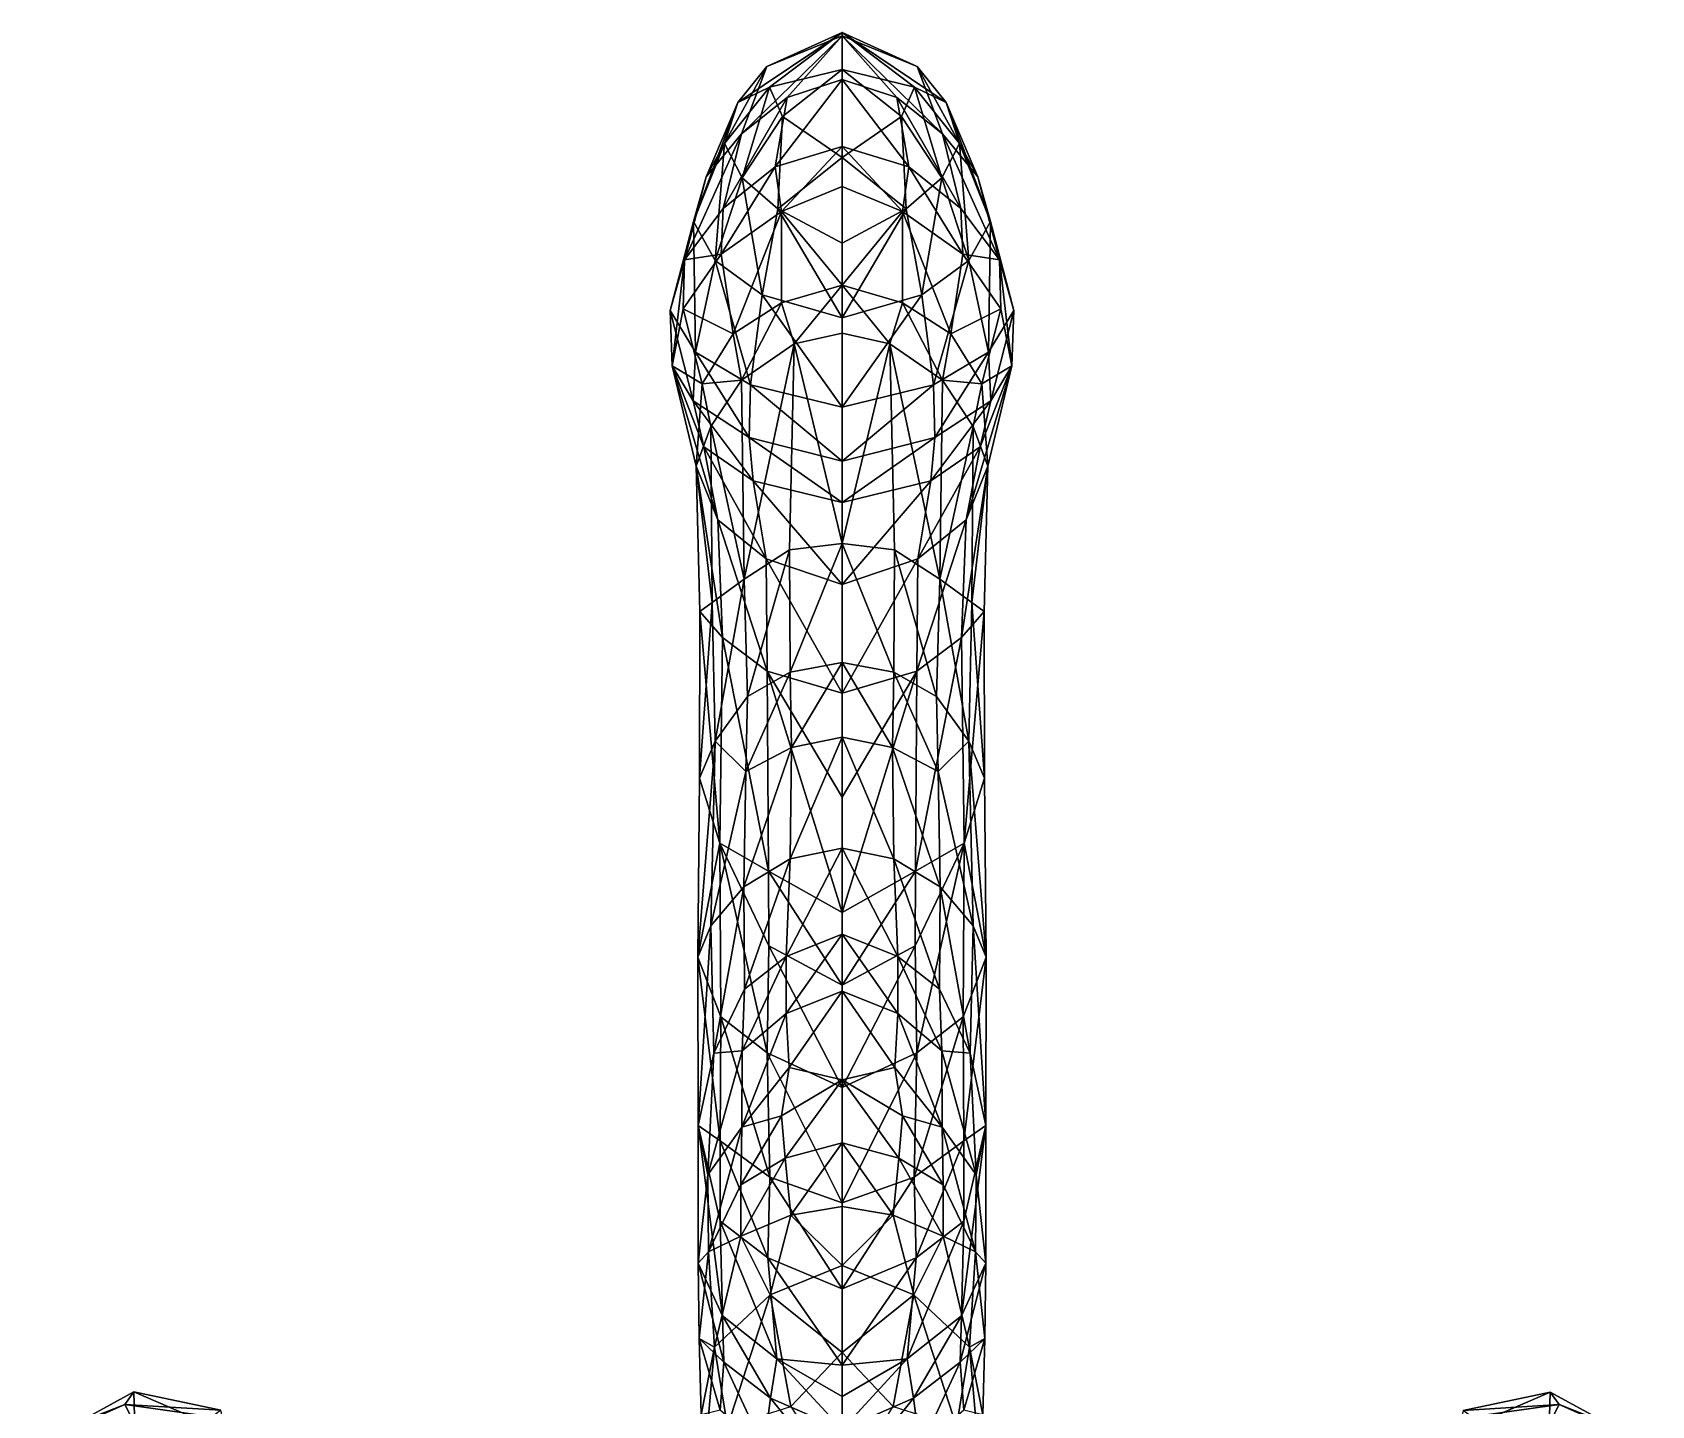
# Model space of a CAD drawing. Extents: x -0.25 to 0.25, y -0.85 to 0.99.
# Drawn here: x -0.1735 to 0.1735, y 0.6933 to 0.9874 of the extents above; entities that cross this region are included whole.
import ezdxf

# ---------------------------------------------------------------- set-up
doc = ezdxf.new("R2010")
doc.units = 0
doc.layers.add('PANTHER$LWO', color=1, linetype='CONTINUOUS')

msp = doc.modelspace()

# ---------------------------------------------------------------- linework, layer by layer
at = {"layer": 'PANTHER$LWO'}
for points in [[(-0.01553, 0.97569, 0.06977), (-0.02235, 0.97238, 0.09896), (0, 0.98743, 0.07579)], [(-0.02235, 0.97238, 0.09896), (-0.01608, 0.98013, 0.10289), (0, 0.98743, 0.07579)], [(-0.01608, 0.98013, 0.10289), (-0.02152, 0.96571, 0.13531), (0, 0.98671, 0.10608)], [(-0.02152, 0.96571, 0.13531), (-0.01175, 0.97348, 0.13936), (0, 0.98671, 0.10608)], [(-0.01608, 0.98013, 0.10289), (0, 0.98671, 0.10608), (0, 0.98743, 0.07579)], [(0, 0.97945, 0.05764), (-0.01553, 0.97569, 0.06977), (0, 0.98743, 0.07579)], [(-0.01175, 0.97348, 0.13936), (0, 0.97733, 0.14177), (0, 0.98671, 0.10608)], [(0, 0.98671, 0.10608), (0.01608, 0.98013, 0.10289), (0, 0.98743, 0.07579)], [(0.01553, 0.97569, 0.06977), (0, 0.97945, 0.05764), (0, 0.98743, 0.07579)], [(0.02235, 0.97238, 0.09896), (0.01553, 0.97569, 0.06977), (0, 0.98743, 0.07579)], [(0.01608, 0.98013, 0.10289), (0.02235, 0.97238, 0.09896), (0, 0.98743, 0.07579)], [(0, 0.97733, 0.14177), (0.01175, 0.97348, 0.13936), (0, 0.98671, 0.10608)], [(0.02152, 0.96571, 0.13531), (0.01608, 0.98013, 0.10289), (0, 0.98671, 0.10608)], [(0.01175, 0.97348, 0.13936), (0.02152, 0.96571, 0.13531), (0, 0.98671, 0.10608)], [(-0.02235, 0.97238, 0.09896), (-0.02911, 0.9565, 0.13103), (-0.01608, 0.98013, 0.10289)], [(-0.02911, 0.9565, 0.13103), (-0.02152, 0.96571, 0.13531), (-0.01608, 0.98013, 0.10289)], [(0, 0.97945, 0.05764), (-0.01276, 0.96941, 0.06642), (-0.01553, 0.97569, 0.06977)], [(0, 0.97945, 0.05764), (0, 0.9606, 0.05989), (-0.01276, 0.96941, 0.06642)], [(0.01276, 0.96941, 0.06642), (0, 0.97945, 0.05764), (0.01553, 0.97569, 0.06977)], [(0, 0.9606, 0.05989), (0, 0.97945, 0.05764), (0.01276, 0.96941, 0.06642)], [(0.02911, 0.9565, 0.13103), (0.02235, 0.97238, 0.09896), (0.01608, 0.98013, 0.10289)], [(0.02152, 0.96571, 0.13531), (0.02911, 0.9565, 0.13103), (0.01608, 0.98013, 0.10289)], [(-0.02516, 0.96365, 0.09464), (-0.02235, 0.97238, 0.09896), (-0.01553, 0.97569, 0.06977)], [(-0.02139, 0.95629, 0.08935), (-0.02516, 0.96365, 0.09464), (-0.01553, 0.97569, 0.06977)], [(-0.01276, 0.96941, 0.06642), (-0.02139, 0.95629, 0.08935), (-0.01553, 0.97569, 0.06977)], [(-0.01175, 0.97348, 0.13936), (-0.01433, 0.95863, 0.17362), (0, 0.97733, 0.14177)], [(-0.01433, 0.95863, 0.17362), (0, 0.96299, 0.17621), (0, 0.97733, 0.14177)], [(0.01433, 0.95863, 0.17362), (0.01175, 0.97348, 0.13936), (0, 0.97733, 0.14177)], [(0, 0.96299, 0.17621), (0.01433, 0.95863, 0.17362), (0, 0.97733, 0.14177)], [(0.02139, 0.95629, 0.08935), (0.01276, 0.96941, 0.06642), (0.01553, 0.97569, 0.06977)], [(0.02235, 0.97238, 0.09896), (0.02516, 0.96365, 0.09464), (0.01553, 0.97569, 0.06977)], [(0.02516, 0.96365, 0.09464), (0.02139, 0.95629, 0.08935), (0.01553, 0.97569, 0.06977)], [(-0.02516, 0.96365, 0.09464), (-0.0318, 0.94689, 0.12553), (-0.02235, 0.97238, 0.09896)], [(-0.0318, 0.94689, 0.12553), (-0.02911, 0.9565, 0.13103), (-0.02235, 0.97238, 0.09896)], [(-0.02152, 0.96571, 0.13531), (-0.02549, 0.94968, 0.16976), (-0.01175, 0.97348, 0.13936)], [(-0.02549, 0.94968, 0.16976), (-0.01433, 0.95863, 0.17362), (-0.01175, 0.97348, 0.13936)], [(0.02549, 0.94968, 0.16976), (0.02152, 0.96571, 0.13531), (0.01175, 0.97348, 0.13936)], [(0.01433, 0.95863, 0.17362), (0.02549, 0.94968, 0.16976), (0.01175, 0.97348, 0.13936)], [(0.0318, 0.94689, 0.12553), (0.02516, 0.96365, 0.09464), (0.02235, 0.97238, 0.09896)], [(0.02911, 0.9565, 0.13103), (0.0318, 0.94689, 0.12553), (0.02235, 0.97238, 0.09896)], [(-0.01377, 0.94961, 0.08368), (-0.02139, 0.95629, 0.08935), (-0.01276, 0.96941, 0.06642)], [(-0.01276, 0.96941, 0.06642), (0, 0.9606, 0.05989), (-0.01377, 0.94961, 0.08368)], [(0, 0.9606, 0.05989), (0.01276, 0.96941, 0.06642), (0.01377, 0.94961, 0.08368)], [(0.02139, 0.95629, 0.08935), (0.01377, 0.94961, 0.08368), (0.01276, 0.96941, 0.06642)], [(-0.02911, 0.9565, 0.13103), (-0.03376, 0.9387, 0.16584), (-0.02152, 0.96571, 0.13531)], [(-0.03376, 0.9387, 0.16584), (-0.02549, 0.94968, 0.16976), (-0.02152, 0.96571, 0.13531)], [(0.03376, 0.9387, 0.16584), (0.02911, 0.9565, 0.13103), (0.02152, 0.96571, 0.13531)], [(0.02549, 0.94968, 0.16976), (0.03376, 0.9387, 0.16584), (0.02152, 0.96571, 0.13531)], [(-0.02719, 0.93854, 0.11848), (-0.0318, 0.94689, 0.12553), (-0.02516, 0.96365, 0.09464)], [(-0.02139, 0.95629, 0.08935), (-0.02719, 0.93854, 0.11848), (-0.02516, 0.96365, 0.09464)], [(-0.01433, 0.95863, 0.17362), (-0.01294, 0.94904, 0.19742), (0, 0.96299, 0.17621)], [(0, 0.95443, 0.19604), (0, 0.96299, 0.17621), (-0.01294, 0.94904, 0.19742)], [(0.01294, 0.94904, 0.19742), (0.01433, 0.95863, 0.17362), (0, 0.96299, 0.17621)], [(0, 0.96299, 0.17621), (0, 0.95443, 0.19604), (0.01294, 0.94904, 0.19742)], [(0.02719, 0.93854, 0.11848), (0.02139, 0.95629, 0.08935), (0.02516, 0.96365, 0.09464)], [(0.0318, 0.94689, 0.12553), (0.02719, 0.93854, 0.11848), (0.02516, 0.96365, 0.09464)], [(-0.02549, 0.94968, 0.16976), (-0.02589, 0.93995, 0.19184), (-0.01433, 0.95863, 0.17362)], [(-0.01294, 0.94904, 0.19742), (-0.01433, 0.95863, 0.17362), (-0.02589, 0.93995, 0.19184)], [(0, 0.94227, 0.07591), (-0.01377, 0.94961, 0.08368), (0, 0.9606, 0.05989)], [(0.01377, 0.94961, 0.08368), (0, 0.94227, 0.07591), (0, 0.9606, 0.05989)], [(0.01433, 0.95863, 0.17362), (0.01294, 0.94904, 0.19742), (0.02589, 0.93995, 0.19184)], [(0.02589, 0.93995, 0.19184), (0.02549, 0.94968, 0.16976), (0.01433, 0.95863, 0.17362)], [(-0.0318, 0.94689, 0.12553), (-0.03681, 0.92786, 0.15829), (-0.02911, 0.9565, 0.13103)], [(-0.03681, 0.92786, 0.15829), (-0.03376, 0.9387, 0.16584), (-0.02911, 0.9565, 0.13103)], [(-0.01708, 0.93124, 0.11075), (-0.02719, 0.93854, 0.11848), (-0.02139, 0.95629, 0.08935)], [(-0.01377, 0.94961, 0.08368), (-0.01708, 0.93124, 0.11075), (-0.02139, 0.95629, 0.08935)], [(0, 0.93332, 0.23087), (0, 0.95443, 0.19604), (-0.01294, 0.94904, 0.19742)], [(0, 0.95443, 0.19604), (0, 0.93332, 0.23087), (0.01294, 0.94904, 0.19742)], [(0.01708, 0.93124, 0.11075), (0.01377, 0.94961, 0.08368), (0.02139, 0.95629, 0.08935)], [(0.02719, 0.93854, 0.11848), (0.01708, 0.93124, 0.11075), (0.02139, 0.95629, 0.08935)], [(0.03681, 0.92786, 0.15829), (0.0318, 0.94689, 0.12553), (0.02911, 0.9565, 0.13103)], [(0.03376, 0.9387, 0.16584), (0.03681, 0.92786, 0.15829), (0.02911, 0.9565, 0.13103)], [(-0.02589, 0.93995, 0.19184), (-0.02549, 0.94968, 0.16976), (-0.03376, 0.9387, 0.16584)], [(-0.02589, 0.93995, 0.19184), (-0.02333, 0.92283, 0.22842), (-0.01294, 0.94904, 0.19742)], [(-0.01298, 0.92949, 0.23126), (-0.01294, 0.94904, 0.19742), (-0.02333, 0.92283, 0.22842)], [(0, 0.92632, 0.10018), (-0.01708, 0.93124, 0.11075), (-0.01377, 0.94961, 0.08368)], [(0, 0.94227, 0.07591), (0, 0.92632, 0.10018), (-0.01377, 0.94961, 0.08368)], [(-0.01294, 0.94904, 0.19742), (-0.01298, 0.92949, 0.23126), (0, 0.93332, 0.23087)], [(0, 0.92632, 0.10018), (0, 0.94227, 0.07591), (0.01377, 0.94961, 0.08368)], [(0.01708, 0.93124, 0.11075), (0, 0.92632, 0.10018), (0.01377, 0.94961, 0.08368)], [(0.01298, 0.92949, 0.23126), (0.01294, 0.94904, 0.19742), (0, 0.93332, 0.23087)], [(0.02333, 0.92283, 0.22842), (0.02589, 0.93995, 0.19184), (0.01294, 0.94904, 0.19742)], [(0.01294, 0.94904, 0.19742), (0.01298, 0.92949, 0.23126), (0.02333, 0.92283, 0.22842)], [(0.02549, 0.94968, 0.16976), (0.02589, 0.93995, 0.19184), (0.03376, 0.9387, 0.16584)], [(-0.03137, 0.91892, 0.14973), (-0.03681, 0.92786, 0.15829), (-0.0318, 0.94689, 0.12553)], [(-0.02719, 0.93854, 0.11848), (-0.03137, 0.91892, 0.14973), (-0.0318, 0.94689, 0.12553)], [(0.03137, 0.91892, 0.14973), (0.02719, 0.93854, 0.11848), (0.0318, 0.94689, 0.12553)], [(0.03681, 0.92786, 0.15829), (0.03137, 0.91892, 0.14973), (0.0318, 0.94689, 0.12553)], [(-0.03681, 0.92786, 0.15829), (-0.03641, 0.916, 0.1843), (-0.03376, 0.9387, 0.16584)], [(-0.03404, 0.92824, 0.19033), (-0.03376, 0.9387, 0.16584), (-0.03641, 0.916, 0.1843)], [(-0.03404, 0.92824, 0.19033), (-0.02589, 0.93995, 0.19184), (-0.03376, 0.9387, 0.16584)], [(-0.02333, 0.92283, 0.22842), (-0.02589, 0.93995, 0.19184), (-0.03404, 0.92824, 0.19033)], [(-0.01959, 0.91196, 0.14073), (-0.03137, 0.91892, 0.14973), (-0.02719, 0.93854, 0.11848)], [(-0.01708, 0.93124, 0.11075), (-0.01959, 0.91196, 0.14073), (-0.02719, 0.93854, 0.11848)], [(0.01959, 0.91196, 0.14073), (0.01708, 0.93124, 0.11075), (0.02719, 0.93854, 0.11848)], [(0.03137, 0.91892, 0.14973), (0.01959, 0.91196, 0.14073), (0.02719, 0.93854, 0.11848)], [(0.02589, 0.93995, 0.19184), (0.02333, 0.92283, 0.22842), (0.03404, 0.92824, 0.19033)], [(0.02589, 0.93995, 0.19184), (0.03404, 0.92824, 0.19033), (0.03376, 0.9387, 0.16584)], [(0.03641, 0.916, 0.1843), (0.03681, 0.92786, 0.15829), (0.03376, 0.9387, 0.16584)], [(0.03376, 0.9387, 0.16584), (0.03404, 0.92824, 0.19033), (0.03641, 0.916, 0.1843)], [(-0.01298, 0.92949, 0.23126), (-0.01024, 0.92073, 0.24913), (0, 0.93332, 0.23087)], [(0, 0.92304, 0.24915), (0, 0.93332, 0.23087), (-0.01024, 0.92073, 0.24913)], [(0.01024, 0.92073, 0.24913), (0.01298, 0.92949, 0.23126), (0, 0.93332, 0.23087)], [(0, 0.93332, 0.23087), (0, 0.92304, 0.24915), (0.01024, 0.92073, 0.24913)], [(0, 0.90712, 0.12993), (-0.01959, 0.91196, 0.14073), (-0.01708, 0.93124, 0.11075)], [(0, 0.92632, 0.10018), (0, 0.90712, 0.12993), (-0.01708, 0.93124, 0.11075)], [(0, 0.90712, 0.12993), (0, 0.92632, 0.10018), (0.01708, 0.93124, 0.11075)], [(0.01959, 0.91196, 0.14073), (0, 0.90712, 0.12993), (0.01708, 0.93124, 0.11075)], [(-0.03137, 0.91892, 0.14973), (-0.03188, 0.90851, 0.17089), (-0.03681, 0.92786, 0.15829)], [(-0.03641, 0.916, 0.1843), (-0.03681, 0.92786, 0.15829), (-0.03188, 0.90851, 0.17089)], [(-0.02998, 0.91215, 0.22581), (-0.03404, 0.92824, 0.19033), (-0.03641, 0.916, 0.1843)], [(-0.02998, 0.91215, 0.22581), (-0.02333, 0.92283, 0.22842), (-0.03404, 0.92824, 0.19033)], [(-0.02333, 0.92283, 0.22842), (-0.02152, 0.91294, 0.24715), (-0.01298, 0.92949, 0.23126)], [(-0.01024, 0.92073, 0.24913), (-0.01298, 0.92949, 0.23126), (-0.02152, 0.91294, 0.24715)], [(0.01298, 0.92949, 0.23126), (0.01024, 0.92073, 0.24913), (0.02152, 0.91294, 0.24715)], [(0.02152, 0.91294, 0.24715), (0.02333, 0.92283, 0.22842), (0.01298, 0.92949, 0.23126)], [(0.02333, 0.92283, 0.22842), (0.02998, 0.91215, 0.22581), (0.03404, 0.92824, 0.19033)], [(0.03404, 0.92824, 0.19033), (0.02998, 0.91215, 0.22581), (0.03641, 0.916, 0.1843)], [(0.03188, 0.90851, 0.17089), (0.03137, 0.91892, 0.14973), (0.03681, 0.92786, 0.15829)], [(0.03681, 0.92786, 0.15829), (0.03641, 0.916, 0.1843), (0.03188, 0.90851, 0.17089)], [(0, 0.87793, 0.34262), (0, 0.92304, 0.24915), (-0.01024, 0.92073, 0.24913)], [(0, 0.92304, 0.24915), (0, 0.87793, 0.34262), (0.01024, 0.92073, 0.24913)], [(-0.02152, 0.91294, 0.24715), (-0.02333, 0.92283, 0.22842), (-0.02998, 0.91215, 0.22581)], [(-0.02152, 0.91294, 0.24715), (-0.02094, 0.87031, 0.33843), (-0.01024, 0.92073, 0.24913)], [(-0.01128, 0.87657, 0.33965), (-0.01024, 0.92073, 0.24913), (-0.02094, 0.87031, 0.33843)], [(-0.01024, 0.92073, 0.24913), (-0.01128, 0.87657, 0.33965), (0, 0.87793, 0.34262)], [(0.01128, 0.87657, 0.33965), (0.01024, 0.92073, 0.24913), (0, 0.87793, 0.34262)], [(0.02094, 0.87031, 0.33843), (0.02152, 0.91294, 0.24715), (0.01024, 0.92073, 0.24913)], [(0.01024, 0.92073, 0.24913), (0.01128, 0.87657, 0.33965), (0.02094, 0.87031, 0.33843)], [(0.02333, 0.92283, 0.22842), (0.02152, 0.91294, 0.24715), (0.02998, 0.91215, 0.22581)], [(-0.03188, 0.90851, 0.17089), (-0.02959, 0.89865, 0.19227), (-0.03641, 0.916, 0.1843)], [(-0.02959, 0.89865, 0.19227), (-0.02663, 0.88302, 0.23017), (-0.03641, 0.916, 0.1843)], [(-0.03125, 0.89449, 0.23619), (-0.03641, 0.916, 0.1843), (-0.02663, 0.88302, 0.23017)], [(-0.03125, 0.89449, 0.23619), (-0.02998, 0.91215, 0.22581), (-0.03641, 0.916, 0.1843)], [(-0.03188, 0.90851, 0.17089), (-0.03137, 0.91892, 0.14973), (-0.01989, 0.90067, 0.16198)], [(-0.01959, 0.91196, 0.14073), (-0.01989, 0.90067, 0.16198), (-0.03137, 0.91892, 0.14973)], [(0.01989, 0.90067, 0.16198), (0.01959, 0.91196, 0.14073), (0.03137, 0.91892, 0.14973)], [(0.03137, 0.91892, 0.14973), (0.03188, 0.90851, 0.17089), (0.01989, 0.90067, 0.16198)], [(0.02663, 0.88302, 0.23017), (0.02959, 0.89865, 0.19227), (0.03641, 0.916, 0.1843)], [(0.03641, 0.916, 0.1843), (0.03125, 0.89449, 0.23619), (0.02663, 0.88302, 0.23017)], [(0.02959, 0.89865, 0.19227), (0.03188, 0.90851, 0.17089), (0.03641, 0.916, 0.1843)], [(0.02998, 0.91215, 0.22581), (0.03125, 0.89449, 0.23619), (0.03641, 0.916, 0.1843)], [(-0.02814, 0.90303, 0.24518), (-0.02152, 0.91294, 0.24715), (-0.02998, 0.91215, 0.22581)], [(-0.02094, 0.87031, 0.33843), (-0.02152, 0.91294, 0.24715), (-0.02814, 0.90303, 0.24518)], [(0.02152, 0.91294, 0.24715), (0.02094, 0.87031, 0.33843), (0.02814, 0.90303, 0.24518)], [(0.02152, 0.91294, 0.24715), (0.02814, 0.90303, 0.24518), (0.02998, 0.91215, 0.22581)], [(-0.02814, 0.90303, 0.24518), (-0.02998, 0.91215, 0.22581), (-0.03125, 0.89449, 0.23619)], [(-0.01989, 0.90067, 0.16198), (-0.01959, 0.91196, 0.14073), (0, 0.89561, 0.15183)], [(0, 0.90712, 0.12993), (0, 0.89561, 0.15183), (-0.01959, 0.91196, 0.14073)], [(0, 0.89561, 0.15183), (0, 0.90712, 0.12993), (0.01959, 0.91196, 0.14073)], [(0.01959, 0.91196, 0.14073), (0.01989, 0.90067, 0.16198), (0, 0.89561, 0.15183)], [(0.02998, 0.91215, 0.22581), (0.02814, 0.90303, 0.24518), (0.03125, 0.89449, 0.23619)], [(-0.01989, 0.90067, 0.16198), (-0.01902, 0.89135, 0.18465), (-0.03188, 0.90851, 0.17089)], [(-0.02959, 0.89865, 0.19227), (-0.03188, 0.90851, 0.17089), (-0.01902, 0.89135, 0.18465)], [(0.01902, 0.89135, 0.18465), (0.01989, 0.90067, 0.16198), (0.03188, 0.90851, 0.17089)], [(0.03188, 0.90851, 0.17089), (0.02959, 0.89865, 0.19227), (0.01902, 0.89135, 0.18465)], [(-0.02781, 0.8653, 0.32703), (-0.02814, 0.90303, 0.24518), (-0.03125, 0.89449, 0.23619)], [(-0.02781, 0.8653, 0.32703), (-0.02094, 0.87031, 0.33843), (-0.02814, 0.90303, 0.24518)], [(0.02094, 0.87031, 0.33843), (0.02781, 0.8653, 0.32703), (0.02814, 0.90303, 0.24518)], [(0.02814, 0.90303, 0.24518), (0.02781, 0.8653, 0.32703), (0.03125, 0.89449, 0.23619)], [(-0.01902, 0.89135, 0.18465), (-0.01623, 0.87464, 0.22585), (-0.02959, 0.89865, 0.19227)], [(-0.02663, 0.88302, 0.23017), (-0.02959, 0.89865, 0.19227), (-0.01623, 0.87464, 0.22585)], [(0, 0.89561, 0.15183), (0, 0.88675, 0.17287), (-0.01989, 0.90067, 0.16198)], [(-0.01902, 0.89135, 0.18465), (-0.01989, 0.90067, 0.16198), (0, 0.88675, 0.17287)], [(0, 0.88675, 0.17287), (0, 0.89561, 0.15183), (0.01989, 0.90067, 0.16198)], [(0.01989, 0.90067, 0.16198), (0.01902, 0.89135, 0.18465), (0, 0.88675, 0.17287)], [(0.01623, 0.87464, 0.22585), (0.01902, 0.89135, 0.18465), (0.02959, 0.89865, 0.19227)], [(0.02959, 0.89865, 0.19227), (0.02663, 0.88302, 0.23017), (0.01623, 0.87464, 0.22585)], [(-0.02663, 0.88302, 0.23017), (-0.02564, 0.85779, 0.28708), (-0.03125, 0.89449, 0.23619)], [(-0.03044, 0.86336, 0.30323), (-0.03125, 0.89449, 0.23619), (-0.02564, 0.85779, 0.28708)], [(-0.03044, 0.86336, 0.30323), (-0.02781, 0.8653, 0.32703), (-0.03125, 0.89449, 0.23619)], [(0.02564, 0.85779, 0.28708), (0.02663, 0.88302, 0.23017), (0.03125, 0.89449, 0.23619)], [(0.03125, 0.89449, 0.23619), (0.03044, 0.86336, 0.30323), (0.02564, 0.85779, 0.28708)], [(0.02781, 0.8653, 0.32703), (0.03044, 0.86336, 0.30323), (0.03125, 0.89449, 0.23619)], [(0, 0.88675, 0.17287), (0, 0.86918, 0.21757), (-0.01902, 0.89135, 0.18465)], [(-0.01623, 0.87464, 0.22585), (-0.01902, 0.89135, 0.18465), (0, 0.86918, 0.21757)], [(0, 0.86918, 0.21757), (0, 0.88675, 0.17287), (0.01902, 0.89135, 0.18465)], [(0.01902, 0.89135, 0.18465), (0.01623, 0.87464, 0.22585), (0, 0.86918, 0.21757)], [(-0.01623, 0.87464, 0.22585), (-0.01605, 0.85058, 0.28048), (-0.02663, 0.88302, 0.23017)], [(-0.02564, 0.85779, 0.28708), (-0.02663, 0.88302, 0.23017), (-0.01605, 0.85058, 0.28048)], [(0.01605, 0.85058, 0.28048), (0.01623, 0.87464, 0.22585), (0.02663, 0.88302, 0.23017)], [(0.02663, 0.88302, 0.23017), (0.02564, 0.85779, 0.28708), (0.01605, 0.85058, 0.28048)], [(-0.01128, 0.87657, 0.33965), (-0.01112, 0.85037, 0.39844), (0, 0.87793, 0.34262)], [(0, 0.85246, 0.39925), (0, 0.87793, 0.34262), (-0.01112, 0.85037, 0.39844)], [(0.01112, 0.85037, 0.39844), (0.01128, 0.87657, 0.33965), (0, 0.87793, 0.34262)], [(0, 0.87793, 0.34262), (0, 0.85246, 0.39925), (0.01112, 0.85037, 0.39844)], [(-0.02094, 0.87031, 0.33843), (-0.02022, 0.84515, 0.39609), (-0.01128, 0.87657, 0.33965)], [(-0.01112, 0.85037, 0.39844), (-0.01128, 0.87657, 0.33965), (-0.02022, 0.84515, 0.39609)], [(0, 0.86918, 0.21757), (0, 0.84586, 0.26847), (-0.01623, 0.87464, 0.22585)], [(-0.01605, 0.85058, 0.28048), (-0.01623, 0.87464, 0.22585), (0, 0.84586, 0.26847)], [(0, 0.84586, 0.26847), (0, 0.86918, 0.21757), (0.01623, 0.87464, 0.22585)], [(0.01623, 0.87464, 0.22585), (0.01605, 0.85058, 0.28048), (0, 0.84586, 0.26847)], [(0.01128, 0.87657, 0.33965), (0.01112, 0.85037, 0.39844), (0.02022, 0.84515, 0.39609)], [(0.02022, 0.84515, 0.39609), (0.02094, 0.87031, 0.33843), (0.01128, 0.87657, 0.33965)], [(-0.02781, 0.8653, 0.32703), (-0.02716, 0.8356, 0.39837), (-0.02094, 0.87031, 0.33843)], [(-0.02022, 0.84515, 0.39609), (-0.02094, 0.87031, 0.33843), (-0.02716, 0.8356, 0.39837)], [(0.02094, 0.87031, 0.33843), (0.02022, 0.84515, 0.39609), (0.02716, 0.8356, 0.39837)], [(0.02716, 0.8356, 0.39837), (0.02781, 0.8653, 0.32703), (0.02094, 0.87031, 0.33843)], [(-0.03044, 0.86336, 0.30323), (-0.0305, 0.82766, 0.38769), (-0.02781, 0.8653, 0.32703)], [(-0.02716, 0.8356, 0.39837), (-0.02781, 0.8653, 0.32703), (-0.0305, 0.82766, 0.38769)], [(0.02781, 0.8653, 0.32703), (0.02716, 0.8356, 0.39837), (0.0305, 0.82766, 0.38769)], [(0.0305, 0.82766, 0.38769), (0.03044, 0.86336, 0.30323), (0.02781, 0.8653, 0.32703)], [(-0.0305, 0.82766, 0.38769), (-0.03044, 0.86336, 0.30323), (-0.02616, 0.81375, 0.38927)], [(-0.02564, 0.85779, 0.28708), (-0.02616, 0.81375, 0.38927), (-0.03044, 0.86336, 0.30323)], [(0.02616, 0.81375, 0.38927), (0.02564, 0.85779, 0.28708), (0.03044, 0.86336, 0.30323)], [(0.03044, 0.86336, 0.30323), (0.0305, 0.82766, 0.38769), (0.02616, 0.81375, 0.38927)], [(-0.02616, 0.81375, 0.38927), (-0.02564, 0.85779, 0.28708), (-0.01578, 0.80776, 0.37537)], [(-0.01605, 0.85058, 0.28048), (-0.01578, 0.80776, 0.37537), (-0.02564, 0.85779, 0.28708)], [(0.01578, 0.80776, 0.37537), (0.01605, 0.85058, 0.28048), (0.02564, 0.85779, 0.28708)], [(0.02564, 0.85779, 0.28708), (0.02616, 0.81375, 0.38927), (0.01578, 0.80776, 0.37537)], [(-0.02022, 0.84515, 0.39609), (-0.02058, 0.82911, 0.43746), (-0.01112, 0.85037, 0.39844)], [(-0.01079, 0.83424, 0.44023), (-0.01112, 0.85037, 0.39844), (-0.02058, 0.82911, 0.43746)], [(0, 0.84586, 0.26847), (0, 0.82365, 0.3149), (-0.01605, 0.85058, 0.28048)], [(0, 0.82365, 0.3149), (0, 0.79894, 0.36955), (-0.01605, 0.85058, 0.28048)], [(-0.01578, 0.80776, 0.37537), (-0.01605, 0.85058, 0.28048), (0, 0.79894, 0.36955)], [(-0.01112, 0.85037, 0.39844), (-0.01079, 0.83424, 0.44023), (0, 0.85246, 0.39925)], [(0, 0.83644, 0.44144), (0, 0.85246, 0.39925), (-0.01079, 0.83424, 0.44023)], [(0.01079, 0.83424, 0.44023), (0.01112, 0.85037, 0.39844), (0, 0.85246, 0.39925)], [(0, 0.85246, 0.39925), (0, 0.83644, 0.44144), (0.01079, 0.83424, 0.44023)], [(0, 0.82365, 0.3149), (0, 0.84586, 0.26847), (0.01605, 0.85058, 0.28048)], [(0, 0.79894, 0.36955), (0, 0.82365, 0.3149), (0.01605, 0.85058, 0.28048)], [(0.01605, 0.85058, 0.28048), (0.01578, 0.80776, 0.37537), (0, 0.79894, 0.36955)], [(0.01112, 0.85037, 0.39844), (0.01079, 0.83424, 0.44023), (0.02058, 0.82911, 0.43746)], [(0.02058, 0.82911, 0.43746), (0.02022, 0.84515, 0.39609), (0.01112, 0.85037, 0.39844)], [(-0.02058, 0.82911, 0.43746), (-0.02022, 0.84515, 0.39609), (-0.02716, 0.8356, 0.39837)], [(0.02022, 0.84515, 0.39609), (0.02058, 0.82911, 0.43746), (0.02716, 0.8356, 0.39837)], [(-0.01079, 0.83424, 0.44023), (-0.01114, 0.81039, 0.49582), (0, 0.83644, 0.44144)], [(0, 0.81272, 0.49817), (0, 0.83644, 0.44144), (-0.01114, 0.81039, 0.49582)], [(0.01114, 0.81039, 0.49582), (0.01079, 0.83424, 0.44023), (0, 0.83644, 0.44144)], [(0, 0.83644, 0.44144), (0, 0.81272, 0.49817), (0.01114, 0.81039, 0.49582)], [(-0.02814, 0.79608, 0.48843), (-0.02716, 0.8356, 0.39837), (-0.03091, 0.78931, 0.47361)], [(-0.0305, 0.82766, 0.38769), (-0.03091, 0.78931, 0.47361), (-0.02716, 0.8356, 0.39837)], [(-0.02716, 0.8356, 0.39837), (-0.02814, 0.79608, 0.48843), (-0.02058, 0.82911, 0.43746)], [(-0.02058, 0.82911, 0.43746), (-0.02102, 0.80439, 0.49329), (-0.01079, 0.83424, 0.44023)], [(-0.01114, 0.81039, 0.49582), (-0.01079, 0.83424, 0.44023), (-0.02102, 0.80439, 0.49329)], [(0.02102, 0.80439, 0.49329), (0.02058, 0.82911, 0.43746), (0.01079, 0.83424, 0.44023)], [(0.01079, 0.83424, 0.44023), (0.01114, 0.81039, 0.49582), (0.02102, 0.80439, 0.49329)], [(0.02814, 0.79608, 0.48843), (0.02716, 0.8356, 0.39837), (0.02058, 0.82911, 0.43746)], [(0.02716, 0.8356, 0.39837), (0.02814, 0.79608, 0.48843), (0.03091, 0.78931, 0.47361)], [(0.03091, 0.78931, 0.47361), (0.0305, 0.82766, 0.38769), (0.02716, 0.8356, 0.39837)], [(-0.03091, 0.78931, 0.47361), (-0.0305, 0.82766, 0.38769), (-0.02616, 0.81375, 0.38927)], [(-0.02102, 0.80439, 0.49329), (-0.02058, 0.82911, 0.43746), (-0.02814, 0.79608, 0.48843)], [(0.02058, 0.82911, 0.43746), (0.02102, 0.80439, 0.49329), (0.02814, 0.79608, 0.48843)], [(0.0305, 0.82766, 0.38769), (0.03091, 0.78931, 0.47361), (0.02616, 0.81375, 0.38927)], [(-0.03091, 0.78931, 0.47361), (-0.02616, 0.81375, 0.38927), (-0.02599, 0.77653, 0.47514)], [(-0.02599, 0.77653, 0.47514), (-0.02616, 0.81375, 0.38927), (-0.01607, 0.76887, 0.4695)], [(-0.02616, 0.81375, 0.38927), (-0.0157, 0.79176, 0.41578), (-0.01607, 0.76887, 0.4695)], [(-0.01578, 0.80776, 0.37537), (-0.0157, 0.79176, 0.41578), (-0.02616, 0.81375, 0.38927)], [(-0.01114, 0.81039, 0.49582), (-0.01193, 0.78948, 0.55074), (0, 0.81272, 0.49817)], [(0, 0.79425, 0.5519), (0, 0.81272, 0.49817), (-0.01193, 0.78948, 0.55074)], [(0.01193, 0.78948, 0.55074), (0.01114, 0.81039, 0.49582), (0, 0.81272, 0.49817)], [(0, 0.81272, 0.49817), (0, 0.79425, 0.5519), (0.01193, 0.78948, 0.55074)], [(0.0157, 0.79176, 0.41578), (0.02616, 0.81375, 0.38927), (0.01607, 0.76887, 0.4695)], [(0.0157, 0.79176, 0.41578), (0.01578, 0.80776, 0.37537), (0.02616, 0.81375, 0.38927)], [(0.02616, 0.81375, 0.38927), (0.02599, 0.77653, 0.47514), (0.01607, 0.76887, 0.4695)], [(0.02616, 0.81375, 0.38927), (0.03091, 0.78931, 0.47361), (0.02599, 0.77653, 0.47514)], [(-0.02102, 0.80439, 0.49329), (-0.02091, 0.78248, 0.54886), (-0.01114, 0.81039, 0.49582)], [(-0.01193, 0.78948, 0.55074), (-0.01114, 0.81039, 0.49582), (-0.02091, 0.78248, 0.54886)], [(0.02091, 0.78248, 0.54886), (0.02102, 0.80439, 0.49329), (0.01114, 0.81039, 0.49582)], [(0.01114, 0.81039, 0.49582), (0.01193, 0.78948, 0.55074), (0.02091, 0.78248, 0.54886)], [(0, 0.79894, 0.36955), (0, 0.78331, 0.41031), (-0.01578, 0.80776, 0.37537)], [(-0.0157, 0.79176, 0.41578), (-0.01578, 0.80776, 0.37537), (0, 0.78331, 0.41031)], [(0, 0.78331, 0.41031), (0, 0.79894, 0.36955), (0.01578, 0.80776, 0.37537)], [(0.01578, 0.80776, 0.37537), (0.0157, 0.79176, 0.41578), (0, 0.78331, 0.41031)], [(-0.02814, 0.79608, 0.48843), (-0.02746, 0.76876, 0.55684), (-0.02102, 0.80439, 0.49329)], [(-0.02091, 0.78248, 0.54886), (-0.02102, 0.80439, 0.49329), (-0.02746, 0.76876, 0.55684)], [(0.02102, 0.80439, 0.49329), (0.02091, 0.78248, 0.54886), (0.02746, 0.76876, 0.55684)], [(0.02746, 0.76876, 0.55684), (0.02814, 0.79608, 0.48843), (0.02102, 0.80439, 0.49329)], [(-0.03091, 0.78931, 0.47361), (-0.03083, 0.75329, 0.55943), (-0.02814, 0.79608, 0.48843)], [(-0.02746, 0.76876, 0.55684), (-0.02814, 0.79608, 0.48843), (-0.03083, 0.75329, 0.55943)], [(0.02814, 0.79608, 0.48843), (0.02746, 0.76876, 0.55684), (0.03083, 0.75329, 0.55943)], [(0.03083, 0.75329, 0.55943), (0.03091, 0.78931, 0.47361), (0.02814, 0.79608, 0.48843)], [(-0.01607, 0.76887, 0.4695), (-0.0157, 0.79176, 0.41578), (0, 0.76139, 0.46294)], [(-0.0157, 0.79176, 0.41578), (0, 0.78331, 0.41031), (0, 0.76139, 0.46294)], [(-0.01193, 0.78948, 0.55074), (-0.01197, 0.77727, 0.58216), (0, 0.79425, 0.5519)], [(0, 0.78204, 0.5838), (0, 0.79425, 0.5519), (-0.01197, 0.77727, 0.58216)], [(0.01197, 0.77727, 0.58216), (0.01193, 0.78948, 0.55074), (0, 0.79425, 0.5519)], [(0, 0.79425, 0.5519), (0, 0.78204, 0.5838), (0.01197, 0.77727, 0.58216)], [(0.0157, 0.79176, 0.41578), (0.01607, 0.76887, 0.4695), (0, 0.76139, 0.46294)], [(0, 0.78331, 0.41031), (0.0157, 0.79176, 0.41578), (0, 0.76139, 0.46294)], [(-0.03083, 0.75329, 0.55943), (-0.03091, 0.78931, 0.47361), (-0.02613, 0.75002, 0.5358)], [(-0.03091, 0.78931, 0.47361), (-0.02599, 0.77653, 0.47514), (-0.02613, 0.75002, 0.5358)], [(-0.02091, 0.78248, 0.54886), (-0.02141, 0.76931, 0.57952), (-0.01193, 0.78948, 0.55074)], [(-0.01197, 0.77727, 0.58216), (-0.01193, 0.78948, 0.55074), (-0.02141, 0.76931, 0.57952)], [(0.02141, 0.76931, 0.57952), (0.02091, 0.78248, 0.54886), (0.01193, 0.78948, 0.55074)], [(0.01193, 0.78948, 0.55074), (0.01197, 0.77727, 0.58216), (0.02141, 0.76931, 0.57952)], [(0.02599, 0.77653, 0.47514), (0.03091, 0.78931, 0.47361), (0.02613, 0.75002, 0.5358)], [(0.03091, 0.78931, 0.47361), (0.03083, 0.75329, 0.55943), (0.02613, 0.75002, 0.5358)], [(-0.02141, 0.76931, 0.57952), (-0.02091, 0.78248, 0.54886), (-0.02746, 0.76876, 0.55684)], [(0, 0.78204, 0.5838), (-0.01197, 0.77727, 0.58216), (-0.01135, 0.76568, 0.61343)], [(0, 0.76309, 0.6385), (0, 0.78204, 0.5838), (-0.01135, 0.76568, 0.61343)], [(0, 0.78204, 0.5838), (0, 0.76309, 0.6385), (0.01135, 0.76568, 0.61343)], [(0.01197, 0.77727, 0.58216), (0, 0.78204, 0.5838), (0.01135, 0.76568, 0.61343)], [(0.02091, 0.78248, 0.54886), (0.02141, 0.76931, 0.57952), (0.02746, 0.76876, 0.55684)], [(-0.01135, 0.76568, 0.61343), (-0.01197, 0.77727, 0.58216), (-0.02148, 0.75295, 0.6266)], [(-0.01197, 0.77727, 0.58216), (-0.02141, 0.76931, 0.57952), (-0.02148, 0.75295, 0.6266)], [(0.01197, 0.77727, 0.58216), (0.01135, 0.76568, 0.61343), (0.02148, 0.75295, 0.6266)], [(0.02141, 0.76931, 0.57952), (0.01197, 0.77727, 0.58216), (0.02148, 0.75295, 0.6266)], [(-0.02613, 0.75002, 0.5358), (-0.02599, 0.77653, 0.47514), (-0.01545, 0.74222, 0.52964)], [(-0.02599, 0.77653, 0.47514), (-0.01607, 0.76887, 0.4695), (-0.01545, 0.74222, 0.52964)], [(0.02599, 0.77653, 0.47514), (0.02613, 0.75002, 0.5358), (0.01545, 0.74222, 0.52964)], [(0.01607, 0.76887, 0.4695), (0.02599, 0.77653, 0.47514), (0.01545, 0.74222, 0.52964)], [(-0.02873, 0.74274, 0.61923), (-0.02746, 0.76876, 0.55684), (-0.03083, 0.75329, 0.55943)], [(-0.02148, 0.75295, 0.6266), (-0.02141, 0.76931, 0.57952), (-0.02873, 0.74274, 0.61923)], [(-0.02141, 0.76931, 0.57952), (-0.02746, 0.76876, 0.55684), (-0.02873, 0.74274, 0.61923)], [(-0.01545, 0.74222, 0.52964), (-0.01607, 0.76887, 0.4695), (0, 0.73669, 0.52362)], [(-0.01607, 0.76887, 0.4695), (0, 0.76139, 0.46294), (0, 0.73669, 0.52362)], [(0.01607, 0.76887, 0.4695), (0.01545, 0.74222, 0.52964), (0, 0.73669, 0.52362)], [(0, 0.76139, 0.46294), (0.01607, 0.76887, 0.4695), (0, 0.73669, 0.52362)], [(0.02141, 0.76931, 0.57952), (0.02148, 0.75295, 0.6266), (0.02873, 0.74274, 0.61923)], [(0.02746, 0.76876, 0.55684), (0.02141, 0.76931, 0.57952), (0.02873, 0.74274, 0.61923)], [(0.02746, 0.76876, 0.55684), (0.02873, 0.74274, 0.61923), (0.03083, 0.75329, 0.55943)], [(-0.01296, 0.75533, 0.64531), (-0.01135, 0.76568, 0.61343), (-0.02148, 0.75295, 0.6266)], [(0, 0.76309, 0.6385), (-0.01135, 0.76568, 0.61343), (-0.01296, 0.75533, 0.64531)], [(0.01135, 0.76568, 0.61343), (0, 0.76309, 0.6385), (0.01296, 0.75533, 0.64531)], [(0.01135, 0.76568, 0.61343), (0.01296, 0.75533, 0.64531), (0.02148, 0.75295, 0.6266)], [(0, 0.76309, 0.6385), (-0.01296, 0.75533, 0.64531), (-0.01218, 0.7463, 0.6778)], [(0, 0.74954, 0.68136), (0, 0.76309, 0.6385), (-0.01218, 0.7463, 0.6778)], [(0, 0.76309, 0.6385), (0, 0.74954, 0.68136), (0.01218, 0.7463, 0.6778)], [(0.01296, 0.75533, 0.64531), (0, 0.76309, 0.6385), (0.01218, 0.7463, 0.6778)], [(-0.02873, 0.74274, 0.61923), (-0.03083, 0.75329, 0.55943), (-0.03085, 0.72382, 0.63958)], [(-0.03085, 0.72382, 0.63958), (-0.03083, 0.75329, 0.55943), (-0.02558, 0.71253, 0.63422)], [(-0.02608, 0.73278, 0.57181), (-0.02558, 0.71253, 0.63422), (-0.03083, 0.75329, 0.55943)], [(-0.03083, 0.75329, 0.55943), (-0.02613, 0.75002, 0.5358), (-0.02608, 0.73278, 0.57181)], [(-0.02148, 0.75295, 0.6266), (-0.02873, 0.74274, 0.61923), (-0.02859, 0.72626, 0.67902)], [(-0.02167, 0.74059, 0.67031), (-0.02148, 0.75295, 0.6266), (-0.02859, 0.72626, 0.67902)], [(-0.01218, 0.7463, 0.6778), (-0.01296, 0.75533, 0.64531), (-0.02167, 0.74059, 0.67031)], [(-0.01296, 0.75533, 0.64531), (-0.02148, 0.75295, 0.6266), (-0.02167, 0.74059, 0.67031)], [(0.01296, 0.75533, 0.64531), (0.01218, 0.7463, 0.6778), (0.02167, 0.74059, 0.67031)], [(0.02148, 0.75295, 0.6266), (0.01296, 0.75533, 0.64531), (0.02167, 0.74059, 0.67031)], [(0.02148, 0.75295, 0.6266), (0.02167, 0.74059, 0.67031), (0.02859, 0.72626, 0.67902)], [(0.02873, 0.74274, 0.61923), (0.02148, 0.75295, 0.6266), (0.02859, 0.72626, 0.67902)], [(0.02558, 0.71253, 0.63422), (0.02608, 0.73278, 0.57181), (0.03083, 0.75329, 0.55943)], [(0.03083, 0.75329, 0.55943), (0.03085, 0.72382, 0.63958), (0.02558, 0.71253, 0.63422)], [(0.02613, 0.75002, 0.5358), (0.03083, 0.75329, 0.55943), (0.02608, 0.73278, 0.57181)], [(0.03083, 0.75329, 0.55943), (0.02873, 0.74274, 0.61923), (0.03085, 0.72382, 0.63958)], [(-0.02608, 0.73278, 0.57181), (-0.02613, 0.75002, 0.5358), (-0.01587, 0.72494, 0.56737)], [(-0.02613, 0.75002, 0.5358), (-0.01545, 0.74222, 0.52964), (-0.01587, 0.72494, 0.56737)], [(0, 0.74954, 0.68136), (-0.01218, 0.7463, 0.6778), (-0.01099, 0.73411, 0.7102)], [(0, 0.73596, 0.71377), (0, 0.74954, 0.68136), (-0.01099, 0.73411, 0.7102)], [(0, 0.74954, 0.68136), (0, 0.73596, 0.71377), (0.01099, 0.73411, 0.7102)], [(0.01218, 0.7463, 0.6778), (0, 0.74954, 0.68136), (0.01099, 0.73411, 0.7102)], [(0.01545, 0.74222, 0.52964), (0.02613, 0.75002, 0.5358), (0.01587, 0.72494, 0.56737)], [(0.02613, 0.75002, 0.5358), (0.02608, 0.73278, 0.57181), (0.01587, 0.72494, 0.56737)], [(-0.01099, 0.73411, 0.7102), (-0.01218, 0.7463, 0.6778), (-0.02169, 0.7296, 0.70133)], [(-0.01218, 0.7463, 0.6778), (-0.02167, 0.74059, 0.67031), (-0.02169, 0.7296, 0.70133)], [(0.01218, 0.7463, 0.6778), (0.01099, 0.73411, 0.7102), (0.02169, 0.7296, 0.70133)], [(0.02167, 0.74059, 0.67031), (0.01218, 0.7463, 0.6778), (0.02169, 0.7296, 0.70133)], [(-0.02859, 0.72626, 0.67902), (-0.02873, 0.74274, 0.61923), (-0.03085, 0.72382, 0.63958)], [(0.02873, 0.74274, 0.61923), (0.02859, 0.72626, 0.67902), (0.03085, 0.72382, 0.63958)], [(-0.02169, 0.7296, 0.70133), (-0.02167, 0.74059, 0.67031), (-0.02859, 0.72626, 0.67902)], [(-0.01587, 0.72494, 0.56737), (-0.01545, 0.74222, 0.52964), (0, 0.71833, 0.56407)], [(-0.01545, 0.74222, 0.52964), (0, 0.73669, 0.52362), (0, 0.71833, 0.56407)], [(0.01545, 0.74222, 0.52964), (0.01587, 0.72494, 0.56737), (0, 0.71833, 0.56407)], [(0, 0.73669, 0.52362), (0.01545, 0.74222, 0.52964), (0, 0.71833, 0.56407)], [(0.02167, 0.74059, 0.67031), (0.02169, 0.7296, 0.70133), (0.02859, 0.72626, 0.67902)], [(0, 0.72331, 0.74026), (0, 0.73596, 0.71377), (-0.01099, 0.73411, 0.7102)], [(0, 0.73596, 0.71377), (0, 0.72331, 0.74026), (0.01099, 0.73411, 0.7102)], [(-0.01587, 0.72494, 0.56737), (-0.01399, 0.70328, 0.62868), (-0.02608, 0.73278, 0.57181)], [(-0.02558, 0.71253, 0.63422), (-0.02608, 0.73278, 0.57181), (-0.01399, 0.70328, 0.62868)], [(-0.01537, 0.71704, 0.73843), (-0.01099, 0.73411, 0.7102), (-0.02169, 0.7296, 0.70133)], [(-0.01537, 0.71704, 0.73843), (0, 0.72331, 0.74026), (-0.01099, 0.73411, 0.7102)], [(0, 0.72331, 0.74026), (0.01537, 0.71704, 0.73843), (0.01099, 0.73411, 0.7102)], [(0.01099, 0.73411, 0.7102), (0.01537, 0.71704, 0.73843), (0.02169, 0.7296, 0.70133)], [(0.01399, 0.70328, 0.62868), (0.01587, 0.72494, 0.56737), (0.02608, 0.73278, 0.57181)], [(0.02608, 0.73278, 0.57181), (0.02558, 0.71253, 0.63422), (0.01399, 0.70328, 0.62868)], [(-0.02735, 0.70582, 0.73137), (-0.02169, 0.7296, 0.70133), (-0.02859, 0.72626, 0.67902)], [(-0.02735, 0.70582, 0.73137), (-0.01537, 0.71704, 0.73843), (-0.02169, 0.7296, 0.70133)], [(0.01537, 0.71704, 0.73843), (0.02735, 0.70582, 0.73137), (0.02169, 0.7296, 0.70133)], [(0.02169, 0.7296, 0.70133), (0.02735, 0.70582, 0.73137), (0.02859, 0.72626, 0.67902)], [(-0.02859, 0.72626, 0.67902), (-0.03085, 0.72382, 0.63958), (-0.03062, 0.70768, 0.69183)], [(-0.03062, 0.70768, 0.69183), (-0.02735, 0.70582, 0.73137), (-0.02859, 0.72626, 0.67902)], [(0.02735, 0.70582, 0.73137), (0.03062, 0.70768, 0.69183), (0.02859, 0.72626, 0.67902)], [(0.03085, 0.72382, 0.63958), (0.02859, 0.72626, 0.67902), (0.03062, 0.70768, 0.69183)], [(-0.02558, 0.71253, 0.63422), (-0.02532, 0.70258, 0.66699), (-0.03085, 0.72382, 0.63958)], [(-0.03062, 0.70768, 0.69183), (-0.03085, 0.72382, 0.63958), (-0.02532, 0.70258, 0.66699)], [(0, 0.71833, 0.56407), (0, 0.70192, 0.60835), (-0.01587, 0.72494, 0.56737)], [(-0.01399, 0.70328, 0.62868), (-0.01587, 0.72494, 0.56737), (0, 0.70192, 0.60835)], [(0, 0.72331, 0.74026), (-0.01537, 0.71704, 0.73843), (0, 0.70464, 0.77065)], [(0, 0.70192, 0.60835), (0, 0.71833, 0.56407), (0.01587, 0.72494, 0.56737)], [(0.01587, 0.72494, 0.56737), (0.01399, 0.70328, 0.62868), (0, 0.70192, 0.60835)], [(0.01537, 0.71704, 0.73843), (0, 0.72331, 0.74026), (0, 0.70464, 0.77065)], [(0.02532, 0.70258, 0.66699), (0.02558, 0.71253, 0.63422), (0.03085, 0.72382, 0.63958)], [(0.03085, 0.72382, 0.63958), (0.03062, 0.70768, 0.69183), (0.02532, 0.70258, 0.66699)], [(-0.01537, 0.71704, 0.73843), (-0.02735, 0.70582, 0.73137), (-0.02453, 0.68878, 0.76317)], [(-0.01537, 0.71704, 0.73843), (-0.02453, 0.68878, 0.76317), (-0.01099, 0.6931, 0.7792)], [(-0.01099, 0.6931, 0.7792), (0, 0.70464, 0.77065), (-0.01537, 0.71704, 0.73843)], [(0, 0.70464, 0.77065), (0.01099, 0.6931, 0.7792), (0.01537, 0.71704, 0.73843)], [(0.02453, 0.68878, 0.76317), (0.01537, 0.71704, 0.73843), (0.01099, 0.6931, 0.7792)], [(0.02735, 0.70582, 0.73137), (0.01537, 0.71704, 0.73843), (0.02453, 0.68878, 0.76317)], [(-0.01399, 0.70328, 0.62868), (-0.01532, 0.69485, 0.66048), (-0.02558, 0.71253, 0.63422)], [(-0.02532, 0.70258, 0.66699), (-0.02558, 0.71253, 0.63422), (-0.01532, 0.69485, 0.66048)], [(0.01532, 0.69485, 0.66048), (0.01399, 0.70328, 0.62868), (0.02558, 0.71253, 0.63422)], [(0.02558, 0.71253, 0.63422), (0.02532, 0.70258, 0.66699), (0.01532, 0.69485, 0.66048)], [(-0.02607, 0.69234, 0.69857), (-0.03018, 0.69131, 0.72461), (-0.03062, 0.70768, 0.69183)], [(-0.03018, 0.69131, 0.72461), (-0.02735, 0.70582, 0.73137), (-0.03062, 0.70768, 0.69183)], [(-0.02532, 0.70258, 0.66699), (-0.02607, 0.69234, 0.69857), (-0.03062, 0.70768, 0.69183)], [(-0.02735, 0.70582, 0.73137), (-0.03018, 0.69131, 0.72461), (-0.03027, 0.67212, 0.76065)], [(-0.02453, 0.68878, 0.76317), (-0.02735, 0.70582, 0.73137), (-0.03027, 0.67212, 0.76065)], [(-0.01099, 0.6931, 0.7792), (0, 0.67567, 0.80555), (0, 0.70464, 0.77065)], [(0, 0.67567, 0.80555), (0.01099, 0.6931, 0.7792), (0, 0.70464, 0.77065)], [(0.02735, 0.70582, 0.73137), (0.02453, 0.68878, 0.76317), (0.03027, 0.67212, 0.76065)], [(0.02607, 0.69234, 0.69857), (0.02532, 0.70258, 0.66699), (0.03062, 0.70768, 0.69183)], [(0.03018, 0.69131, 0.72461), (0.02607, 0.69234, 0.69857), (0.03062, 0.70768, 0.69183)], [(0.02735, 0.70582, 0.73137), (0.03018, 0.69131, 0.72461), (0.03062, 0.70768, 0.69183)], [(0.03018, 0.69131, 0.72461), (0.02735, 0.70582, 0.73137), (0.03027, 0.67212, 0.76065)], [(-0.02607, 0.69234, 0.69857), (-0.02532, 0.70258, 0.66699), (-0.01675, 0.68417, 0.69099)], [(-0.01532, 0.69485, 0.66048), (-0.01675, 0.68417, 0.69099), (-0.02532, 0.70258, 0.66699)], [(-0.01532, 0.69485, 0.66048), (-0.01399, 0.70328, 0.62868), (0, 0.68815, 0.65625)], [(0, 0.70192, 0.60835), (0, 0.69522, 0.63292), (-0.01399, 0.70328, 0.62868)], [(0, 0.69522, 0.63292), (0, 0.68815, 0.65625), (-0.01399, 0.70328, 0.62868)], [(0, 0.69522, 0.63292), (0, 0.70192, 0.60835), (0.01399, 0.70328, 0.62868)], [(0, 0.68815, 0.65625), (0, 0.69522, 0.63292), (0.01399, 0.70328, 0.62868)], [(0.01399, 0.70328, 0.62868), (0.01532, 0.69485, 0.66048), (0, 0.68815, 0.65625)], [(0.01675, 0.68417, 0.69099), (0.01532, 0.69485, 0.66048), (0.02532, 0.70258, 0.66699)], [(0.02532, 0.70258, 0.66699), (0.02607, 0.69234, 0.69857), (0.01675, 0.68417, 0.69099)], [(-0.16917, 0.6867, 0.27567), (-0.15159, 0.69098, 0.27914), (-0.15176, 0.69621, 0.26363)], [(-0.15176, 0.69621, 0.26363), (-0.1537, 0.69354, 0.25426), (-0.16917, 0.6867, 0.27567)], [(-0.13307, 0.69228, 0.26165), (-0.1537, 0.69354, 0.25426), (-0.15176, 0.69621, 0.26363)], [(-0.13307, 0.69228, 0.26165), (-0.15176, 0.69621, 0.26363), (-0.1321, 0.68773, 0.27812)], [(-0.15159, 0.69098, 0.27914), (-0.1321, 0.68773, 0.27812), (-0.15176, 0.69621, 0.26363)], [(-0.01675, 0.68417, 0.69099), (-0.01532, 0.69485, 0.66048), (0, 0.67585, 0.68551)], [(0, 0.68815, 0.65625), (0, 0.67585, 0.68551), (-0.01532, 0.69485, 0.66048)], [(0, 0.67585, 0.68551), (0, 0.68815, 0.65625), (0.01532, 0.69485, 0.66048)], [(0.01532, 0.69485, 0.66048), (0.01675, 0.68417, 0.69099), (0, 0.67585, 0.68551)], [(0.15176, 0.69617, 0.26356), (0.13307, 0.69224, 0.26156), (0.1321, 0.68767, 0.27798)], [(0.1321, 0.68767, 0.27798), (0.15159, 0.69093, 0.27902), (0.15176, 0.69617, 0.26356)], [(0.1537, 0.69352, 0.2542), (0.13307, 0.69224, 0.26156), (0.15176, 0.69617, 0.26356)], [(0.15159, 0.69093, 0.27902), (0.16917, 0.68665, 0.27556), (0.15176, 0.69617, 0.26356)], [(0.1537, 0.69352, 0.2542), (0.15176, 0.69617, 0.26356), (0.16917, 0.68665, 0.27556)], [(-0.1537, 0.69354, 0.25426), (-0.17347, 0.68571, 0.24227), (-0.16917, 0.6867, 0.27567)], [(-0.17347, 0.68571, 0.24227), (-0.1537, 0.69354, 0.25426), (-0.15092, 0.68824, 0.23589)], [(-0.1537, 0.69354, 0.25426), (-0.13307, 0.69228, 0.26165), (-0.13492, 0.6909, 0.25413)], [(-0.1537, 0.69354, 0.25426), (-0.13492, 0.6909, 0.25413), (-0.15092, 0.68824, 0.23589)], [(0.13307, 0.69224, 0.26156), (0.1537, 0.69352, 0.2542), (0.13492, 0.69086, 0.25405)], [(0.13492, 0.69086, 0.25405), (0.1537, 0.69352, 0.2542), (0.15092, 0.68822, 0.23585)], [(0.1537, 0.69352, 0.2542), (0.17347, 0.68569, 0.24221), (0.15092, 0.68822, 0.23585)], [(0.17347, 0.68569, 0.24221), (0.1537, 0.69352, 0.2542), (0.16917, 0.68665, 0.27556)]]:
    msp.add_3dface(points, dxfattribs=at)

doc.saveas('drawing.dxf')
